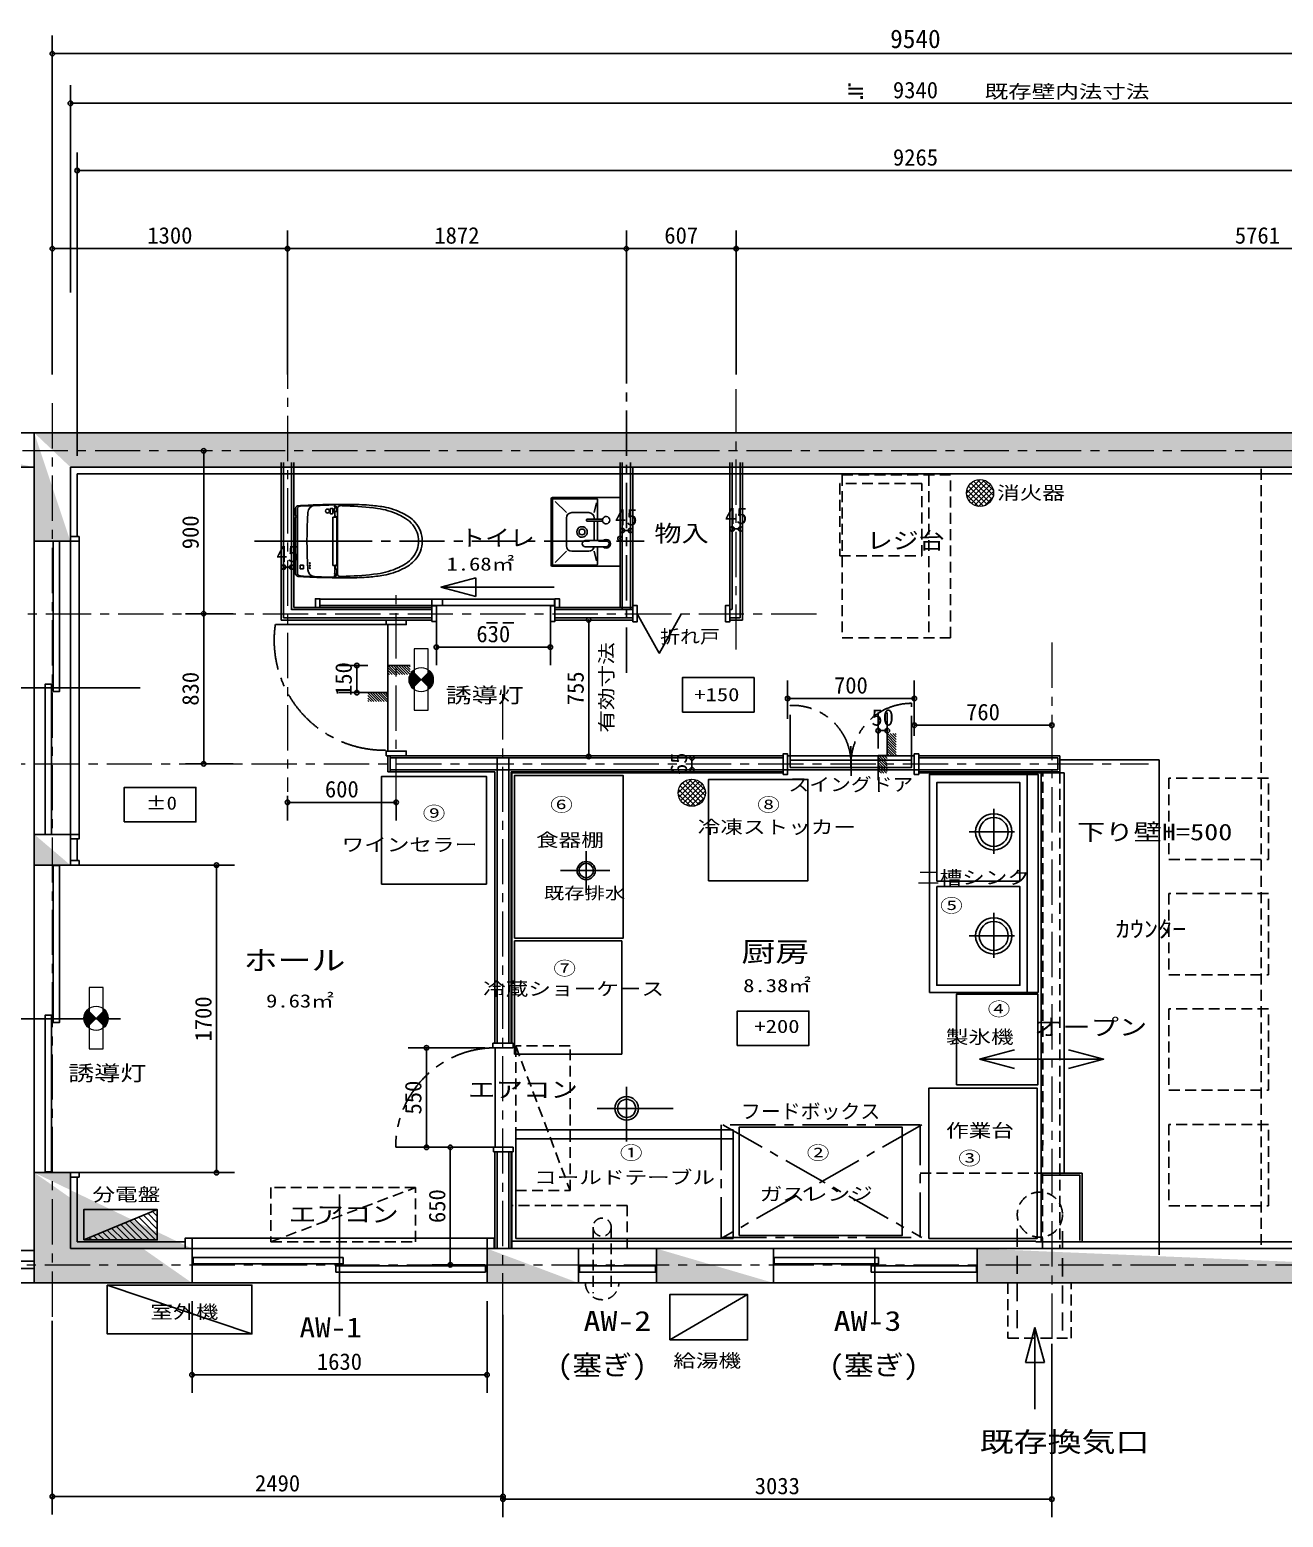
# Model space of a CAD drawing. Units: millimetres at full size, sheet at 1:50. Extents: x -32850 to 20320, y -7438 to 6543.
# Drawn here: x -3166 to 3761, y -1923 to 6301 of the extents above; entities that cross this region are included whole.
import ezdxf
from ezdxf.enums import TextEntityAlignment as Align

# ---------------------------------------------------------------- set-up
doc = ezdxf.new("R2010")
doc.units = ezdxf.units.MM
doc.header["$LTSCALE"] = 50
doc.header["$PDMODE"] = 32
doc.header["$PDSIZE"] = 25
for name, pattern in [('CHAIN1', [8, 5, -1, 1, -1]), ('DASHED1', [1.8, 1.2, -0.6]), ('DASHED2', [3, 2, -1])]:
    doc.linetypes.add(name, pattern=pattern)
for name, color, linetype in [('0-0_0', 7, 'Continuous'), ('0-1_1', 7, 'Continuous'), ('0-2_2', 134, 'Continuous')]:
    doc.layers.add(name, color=color, linetype=linetype)
doc.layers.add('0-8_8', color=6, linetype='CHAIN1', lineweight=9)
doc.layers.add('1-2_18', color=1, linetype='Continuous', lineweight=9)
doc.styles.add('ＭＳ ゴシック', font='')
doc.styles.get('ＭＳ ゴシック').set_extended_font_data('MS Gothic')

msp = doc.modelspace()

# ---------------------------------------------------------------- hatches: boundary and pattern name
at = {"layer": '1-2_18'}
for points in [[(-1050.03, 2755.18, 0.41421), (-1050.03, 2660.4), (-1002.64, 2707.79)], [(-955.25, 2660.4, 0.41421), (-955.25, 2755.18), (-1002.64, 2707.79)], [(-2846.39, 883.06, 0.41421), (-2846.39, 788.28), (-2799, 835.67)], [(-2751.61, 788.28, 0.41421), (-2751.61, 883.06), (-2799, 835.67)]]:
    msp.add_hatch(color=256, dxfattribs=at).paths.add_polyline_path(points)

# ---------------------------------------------------------------- linework, layer by layer
at = {"layer": '0-0_0'}
for p, q in [((-3040.99, 4468.96), (-3040.99, 6268.41)), ((-3040.99, 6168.41), (6499.01, 6168.41)), ((-2940.99, 4847.96), (-2940.99, 5993.99)), ((-2940.99, 5893.99), (6399.01, 5893.99)), ((-2903.49, 3944.8), (-2903.49, 5622.04)), ((6361.51, 5522.04), (-2903.49, 5522.04)), ((-3040.99, 4394.76), (-3040.99, 5190.51)), ((-1740.99, 4394.76), (-1740.99, 5190.51)), ((-1740.99, 4394.76), (-1740.99, 5190.51)), ((131.01, 4394.76), (131.01, 5190.51)), ((131.01, 4394.76), (131.01, 5190.51)), ((738.01, 4394.76), (738.01, 5190.51)), ((738.01, 4394.76), (738.01, 5190.51)), ((-3040.99, 5090.51), (-1740.99, 5090.51)), ((-1740.99, 5090.51), (131.01, 5090.51)), ((131.01, 5090.51), (738.01, 5090.51)), ((738.01, 5090.51), (6499.01, 5090.51)), ((-3140.99, 4072.3), (-4040.99, 4072.3)), ((-4040.99, 4072.3), (6599.01, 4072.3)), ((-3140.99, 4072.3), (-3140.99, 1682.3)), ((-2204.68, 3972.3), (-2204.68, 3072.3)), ((-4040.99, 3882.3), (-3140.99, 3882.3)), ((6399.01, 3882.3), (-2940.99, 3882.3)), ((-2940.99, 3882.3), (-2940.99, 1682.3)), ((-1775.99, 3907.3), (-1775.99, 3037.3)), ((-1763.49, 3907.3), (-1763.49, 3049.8)), ((-1718.49, 3907.3), (-1718.49, 3094.32)), ((-1705.99, 3907.3), (-1705.99, 3107.3)), ((96.01, 3907.3), (96.01, 3107.3)), ((108.51, 3907.3), (108.51, 3094.8)), ((153.51, 3094.8), (153.51, 3907.3)), ((166.01, 3884.25), (166.01, 3107.3)), ((703.01, 3107.3), (703.01, 3907.3)), ((715.51, 3094.8), (715.51, 3907.3)), ((760.51, 3907.3), (760.51, 3049.8)), ((773.01, 3037.3), (773.01, 3907.3)), ((-2903.49, 3844.8), (6361.51, 3844.8)), ((-2903.49, 3844.8), (-2903.49, 3498.2)), ((-1696.49, 3653.6), (-1696.49, 3617.05)), ((-1686.83, 3651.31), (-1686.83, 3295.79)), ((-1683.6, 3668.41), (-1682.51, 3668.52)), ((-1676.08, 3666.83), (-1674.3, 3666.28)), ((-1599.58, 3669.2), (-1670.12, 3666.22)), ((-1628.05, 3671.89), (-1628.05, 3669.91)), ((-1627.75, 3669.82), (-1627.75, 3671.4)), ((-1599.58, 3669.2), (-1592.35, 3669.54)), ((-1592.35, 3669.54), (-1573.04, 3670.68)), ((-1518.35, 3674.35), (-1518.35, 3675.11)), ((-1518.05, 3675.66), (-1498.54, 3675.9)), ((-1518.05, 3675.66), (-1518.05, 3674.39)), ((-1504.75, 3652.75), (-1504.75, 3626.35)), ((-1492.75, 3654.15), (-1503.35, 3654.15)), ((-1503.35, 3624.95), (-1492.75, 3624.95)), ((-1498.05, 3675.42), (-1498.05, 3675.23)), ((-1497.85, 3675.22), (-1497.85, 3675.66)), ((-1497.44, 3675.92), (-1495.85, 3675.93)), ((-1493.05, 3675.18), (-1496.56, 3675.19)), ((-1495.85, 3675.93), (-1490.58, 3675.97)), ((-1493.05, 3675.18), (-1471.2, 3675.17)), ((-1491.35, 3626.35), (-1491.35, 3652.75)), ((-1490.58, 3675.97), (-1482.07, 3676.02)), ((-1482.07, 3676.02), (-1479.02, 3676.03)), ((-1469.2, 3663.45), (-1481.56, 3663.61)), ((-1481.55, 3639.55), (-1481.55, 3654.54)), ((-1481.55, 3636.55), (-1481.55, 3632.55)), ((-1479.74, 3628.29), (-1480.76, 3606.19)), ((-1480.55, 3631.55), (-1480.36, 3631.55)), ((-1479.5, 3615.05), (-1479.5, 3628.55)), ((-1479.44, 3638.07), (-1479.14, 3638.03)), ((-1479.02, 3676.03), (-1470.59, 3676.04)), ((-1478.77, 3638), (-1476.75, 3637.99)), ((-1476.75, 3637.99), (-1475.45, 3637.99)), ((-1475.45, 3637.15), (-1475.45, 3638.08)), ((-1474.81, 3656.98), (-1468.59, 3657.2)), ((-1469.62, 3637.18), (-1473.75, 3637.16)), ((-1470.59, 3676.04), (-1467.51, 3676.04)), ((-1468.79, 3675.42), (-1463.22, 3675.5)), ((-1468.72, 3655.1), (-1468.68, 3656.28)), ((-1468.72, 3639.2), (-1468.72, 3655.1)), ((-1467.51, 3676.04), (-1459.09, 3676.04)), ((-1465.11, 3291.95), (-1465.11, 3655.14)), ((-1450.65, 3675.58), (-1460.42, 3675.44)), ((-1456.01, 3676.04), (-1459.09, 3676.04)), ((-1456.01, 3676.04), (-1447.59, 3676.04)), ((-1450.65, 3675.58), (-1433.08, 3675.77)), ((-1437.08, 3676.04), (-1447.59, 3676.04)), ((-1437.08, 3676.04), (-1421.95, 3676.02)), ((-1433.08, 3675.77), (-1423.36, 3675.82)), ((-1399.28, 3675.95), (-1423.36, 3675.82)), ((-1696.49, 3603.05), (-1696.49, 3293.5)), ((-1695.82, 3615.05), (-1694.82, 3615.05)), ((-1694.82, 3605.05), (-1695.82, 3605.05)), ((-1491.33, 3340.91), (-1491.33, 3604.69)), ((-1489.83, 3606.19), (-1480.76, 3606.19)), ((-1474.3, 3606.19), (-1480.76, 3606.19)), ((-1478.57, 3614.55), (-1479, 3614.55)), ((-1477.98, 3607.97), (-1477.98, 3613.96)), ((-1477.34, 3607.47), (-1470.87, 3607.42)), ((-1474.3, 3607.44), (-1474.3, 3606.04)), ((-1473.4, 3606.01), (-1474.04, 3606.02)), ((-1470.74, 3605.98), (-1473.4, 3606.01)), ((-1469.88, 3607.41), (-1470.87, 3607.42)), ((-1468.14, 3605.96), (-1470.74, 3605.98)), ((-1468.06, 3340.22), (-1468.06, 3605.38)), ((715.51, 3540.71), (760.51, 3540.71)), ((-3140.99, 3472.3), (-2940.99, 3472.3)), ((-2893.49, 3498.2), (-2893.49, 1852.07)), ((108.51, 3532.42), (153.51, 3532.42)), ((-1763.49, 3329.91), (-1718.49, 3329.91)), ((-1672.2, 3337.55), (-1672.2, 3322.55)), ((-1655, 3340.7), (-1669.05, 3340.7)), ((-1669.05, 3319.4), (-1654.85, 3319.4)), ((-1652.73, 3337.45), (-1652.73, 3322.44)), ((-1480.78, 3339.41), (-1489.83, 3339.41)), ((-1481.55, 3292.56), (-1481.55, 3293.1)), ((-1480.78, 3339.41), (-1475.3, 3339.41)), ((-1480.45, 3322.85), (-1480.78, 3339.41)), ((-1480, 3294.05), (-1480.6, 3294.05)), ((-1479.67, 3331.05), (-1479.67, 3329.05)), ((-1479.62, 3295.53), (-1479.51, 3316.49)), ((-1477.29, 3331.55), (-1479.17, 3331.55)), ((-1477.97, 3328.55), (-1479.17, 3328.55)), ((-1478.74, 3328.05), (-1478.74, 3319.48)), ((-1472.08, 3318.93), (-1478.18, 3318.98)), ((-1477.29, 3337.63), (-1477.29, 3329.22)), ((-1477.07, 3318.93), (-1477.08, 3318.96)), ((-1477.07, 3318.93), (-1477.07, 3317.99)), ((-1476.63, 3338.14), (-1472.77, 3338.16)), ((-1468.88, 3317.94), (-1475.82, 3317.97)), ((-1475.4, 3339.49), (-1475.4, 3339.61)), ((-1475.3, 3339.61), (-1475.3, 3338.15)), ((-1468.58, 3289.9), (-1474.81, 3290.11)), ((-1470.83, 3338.17), (-1472.77, 3338.16)), ((-1472.08, 3318.93), (-1469.62, 3318.91)), ((-1470.83, 3338.17), (-1469.87, 3338.19)), ((-1468.72, 3291.99), (-1468.72, 3316.89)), ((-1653.32, 3280.21), (-1670.12, 3280.88)), ((-1653.32, 3280.21), (-1592.35, 3277.56)), ((-1628.82, 3278.19), (-1628.82, 3278.19)), ((-1573.04, 3276.42), (-1592.35, 3277.56)), ((-1475.6, 3273.62), (-1497.05, 3273.86)), ((-1446.69, 3271.06), (-1495.23, 3271.16)), ((-1481.61, 3283.48), (-1469.2, 3283.65)), ((-1468.79, 3271.68), (-1463.27, 3271.59)), ((-1462.19, 3271.64), (-1463.22, 3271.59)), ((-1407.05, 3271.2), (-1460.36, 3271.66)), ((-1414.8, 3271.11), (-1446.69, 3271.06)), ((-893.39, 3219.52), (-700.21, 3271.29)), ((-893.39, 3219.52), (-700.21, 3167.76)), ((-893.39, 3219.52), (-267.65, 3219.52)), ((-700.21, 3271.29), (-700.21, 3167.76)), ((-2041.69, 3072.3), (-2304.68, 3072.3)), ((-2204.68, 2242.3), (-2204.68, 3072.3)), ((-943.99, 3049.8), (-1763.49, 3049.8)), ((-1718.49, 3094.8), (-943.99, 3094.8)), ((-1705.99, 3107.3), (-943.99, 3107.3)), ((-918.99, 3050.39), (-918.99, 2786.91)), ((-288.99, 3050.39), (-288.99, 2786.91)), ((-263.99, 3107.3), (166.01, 3107.3)), ((-263.99, 3094.8), (166.01, 3094.8)), ((166.01, 3049.8), (-263.99, 3049.8)), ((703.01, 3094.8), (713.64, 3094.8)), ((759.46, 3049.8), (703.01, 3049.8)), ((-1184.65, 3012.3), (-1808.66, 3012.3)), ((-1775.99, 3037.3), (-943.99, 3037.3)), ((-1186.92, 2312.3), (-1186.92, 3012.3)), ((-263.99, 3037.3), (166.01, 3037.3)), ((-77.03, 3037.3), (-77.03, 2282.3)), ((703.01, 3037.3), (773.01, 3037.3)), ((-918.99, 2886.91), (-288.99, 2886.91)), ((-1296.92, 2785.99), (-1458.52, 2785.99)), ((-1358.52, 2785.99), (-1358.52, 2635.99)), ((-1186.92, 2785.99), (-1064.43, 2785.99)), ((-1148.99, 2735.99), (-1186.92, 2773.93)), ((-1163.13, 2735.99), (-1186.92, 2759.78)), ((-1177.27, 2735.99), (-1186.92, 2745.64)), ((-1134.84, 2735.99), (-1184.84, 2785.99)), ((-1120.7, 2735.99), (-1170.7, 2785.99)), ((-1106.56, 2735.99), (-1156.56, 2785.99)), ((-1092.42, 2735.99), (-1142.42, 2785.99)), ((-1078.27, 2735.99), (-1128.27, 2785.99)), ((-1064.43, 2736.29), (-1114.13, 2785.99)), ((-1064.43, 2750.43), (-1099.99, 2785.99)), ((-1064.43, 2764.58), (-1085.85, 2785.99)), ((-1064.43, 2778.72), (-1071.71, 2785.99)), ((-3492.33, 2662.3), (-2555.94, 2662.3)), ((-1296.92, 2635.99), (-1458.52, 2635.99)), ((-1297.27, 2635.99), (-1186.92, 2635.99)), ((-1249.4, 2585.99), (-1297.27, 2633.86)), ((-1235.26, 2585.99), (-1285.26, 2635.99)), ((-1221.12, 2585.99), (-1271.12, 2635.99)), ((-1206.98, 2585.99), (-1256.98, 2635.99)), ((-1192.83, 2585.99), (-1242.83, 2635.99)), ((-1186.92, 2594.22), (-1228.69, 2635.99)), ((-1186.92, 2608.36), (-1214.55, 2635.99)), ((-1186.92, 2622.5), (-1200.41, 2635.99)), ((1022.01, 2490.74), (1022.01, 2703.13)), ((1722.01, 2490.74), (1722.01, 2703.13)), ((-1263.54, 2585.99), (-1297.27, 2619.72)), ((-1277.69, 2585.99), (-1297.27, 2605.57)), ((-1291.83, 2585.99), (-1297.27, 2591.43)), ((1022.01, 2603.13), (1722.01, 2603.13)), ((1722.01, 2397.3), (1722.01, 2555.44)), ((1522.67, 2327.13), (1522.67, 2525.68)), ((1572.67, 2327.13), (1572.67, 2525.68)), ((1572.67, 2425.68), (1522.67, 2425.68)), ((1572.67, 2410.16), (1572.67, 2288.53)), ((1622.67, 2348.16), (1572.67, 2398.16)), ((1622.67, 2362.3), (1574.81, 2410.16)), ((1622.67, 2376.45), (1588.95, 2410.16)), ((1622.67, 2390.59), (1603.09, 2410.16)), ((1622.67, 2404.73), (1617.24, 2410.16)), ((2482.01, 2455.44), (1722.01, 2455.44)), ((1622.67, 2334.02), (1572.67, 2384.02)), ((1622.67, 2319.88), (1572.67, 2369.88)), ((1622.67, 2305.74), (1572.67, 2355.74)), ((1622.67, 2291.59), (1572.67, 2341.59)), ((1611.59, 2288.53), (1572.67, 2327.45)), ((1597.45, 2288.53), (1572.67, 2313.31)), ((-2041.69, 2242.3), (-2304.68, 2242.3)), ((-1186.92, 2197.3), (-1186.92, 2287.3)), ((-1186.92, 2287.3), (997.01, 2287.3)), ((-1174.42, 2287.3), (-1174.42, 2197.3)), ((-1174.42, 2274.8), (997.01, 2274.8)), ((-583.49, 697.3), (-583.49, 2274.8)), ((-518.49, 2274.8), (-518.49, 697.3)), ((493.75, 2274.8), (493.75, 2209.8)), ((1022.01, 2287.3), (1722.01, 2287.3)), ((1572.67, 2228.46), (1522.67, 2278.46)), ((1572.67, 2214.31), (1522.67, 2264.31)), ((1572.67, 2200.17), (1522.67, 2250.17)), ((1568.56, 2190.13), (1522.67, 2236.03)), ((1554.42, 2190.13), (1522.67, 2221.89)), ((1572.67, 2242.6), (1526.74, 2288.53)), ((1572.67, 2256.74), (1540.88, 2288.53)), ((1572.67, 2270.88), (1555.02, 2288.53)), ((1572.67, 2285.02), (1569.16, 2288.53)), ((1583.31, 2288.53), (1572.67, 2299.17)), ((1747.01, 2287.3), (2527.01, 2287.3)), ((1747.01, 2274.8), (2514.51, 2274.8)), ((2514.51, 2274.8), (2514.51, 2209.8)), ((2527.01, 2287.3), (2527.01, 2193.3)), ((3075.03, 2263.96), (2527.01, 2263.96)), ((3075.03, -472.7), (3075.03, 2263.96)), ((-595.99, 2197.3), (-1186.92, 2197.3)), ((-1174.42, 2209.8), (2514.51, 2209.8)), ((-595.99, 697.3), (-595.99, 2197.3)), ((-505.99, 697.3), (-505.99, 2197.3)), ((997.01, 2197.3), (-505.99, 2197.3)), ((-501.99, 2193.3), (-501.99, 697.3)), ((997.01, 2193.3), (-501.99, 2193.3)), ((1540.28, 2190.13), (1522.67, 2207.75)), ((1526.14, 2190.13), (1522.67, 2193.6)), ((1747.01, 2197.3), (2527.01, 2197.3)), ((2549.7, 2193.3), (1747.01, 2193.3)), ((2345.94, 2183.3), (2345.94, 978.3)), ((2423.01, 2193.3), (2423.01, -400.2)), ((2549.7, 2193.3), (2549.7, -20.2)), ((-1740.99, 2064.81), (-1740.99, 1929)), ((-1140.99, 2029), (-1740.99, 2029)), ((-1140.99, 2036), (-1140.99, 1929)), ((-3140.99, 1852.3), (-2940.99, 1852.3)), ((-2903.49, 1827.07), (-2903.49, 1707.49)), ((-90.99, 1758.93), (-90.99, 1527.3)), ((-3140.99, 1682.3), (-2940.99, 1682.3)), ((-3140.99, 1682.3), (-3140.99, -17.7)), ((-2940.99, 1682.3), (-2033.77, 1682.3)), ((-2133.77, 1682.3), (-2133.77, -17.7)), ((-233.59, 1652.3), (39.88, 1652.3)), ((-3445.3, 832.3), (-2663.36, 832.3)), ((-650.99, 672.3), (-1073.78, 672.3)), ((-973.78, 672.3), (-973.78, 122.3)), ((-593.49, 122.3), (-593.49, 672.3)), ((2082.09, 609.58), (2275.27, 661.34)), ((2768.3, 609.58), (2575.12, 661.34)), ((2082.09, 609.58), (2275.27, 557.82)), ((132.49, 455.99), (132.49, 154.35)), ((-30.66, 337.49), (389.48, 337.49)), ((721.15, 218.8), (721.15, 168.8)), ((-650.99, 122.3), (-1073.78, 122.3)), ((-650.99, 122.3), (-941.95, 122.3)), ((-841.95, 122.3), (-841.95, -527.7)), ((-595.99, -437.7), (-595.99, 97.3)), ((-583.49, -437.7), (-583.49, 97.3)), ((-518.49, 97.3), (-518.49, -437.7)), ((-505.99, 97.3), (-505.99, -431.6)), ((-501.99, 97.3), (-501.99, -437.7)), ((-3140.99, -17.7), (-3140.99, -627.7)), ((-3140.99, -17.7), (-2940.99, -17.7)), ((-2940.99, -17.7), (-2033.77, -17.7)), ((-2940.99, -17.7), (-2940.99, -437.7)), ((-2903.49, -42.7), (-2903.49, -400.2)), ((2423.01, -20.2), (2649.7, -20.2)), ((2649.7, -20.2), (2649.7, -400.2)), ((-1454.01, -138.66), (-1454.01, -811.3)), ((-2867.31, -390.2), (-2460.87, -222.33)), ((-2460.87, -294.54), (-2511.98, -243.44)), ((-2460.87, -259.19), (-2486.96, -233.1)), ((-2460.87, -223.83), (-2461.94, -222.77)), ((-2648.06, -390.2), (-2712.14, -326.11)), ((-2612.7, -390.2), (-2687.12, -315.78)), ((-2577.35, -390.2), (-2662.1, -305.44)), ((-2541.99, -390.2), (-2637.08, -295.11)), ((-2506.63, -390.2), (-2612.06, -284.77)), ((-2471.28, -390.2), (-2587.04, -274.44)), ((-2460.87, -365.25), (-2562.02, -264.11)), ((-2460.87, -329.9), (-2537, -253.77)), ((-2903.49, -400.2), (-2307.66, -400.2)), ((-2860.19, -390.2), (-2862.27, -388.12)), ((-2824.83, -390.2), (-2837.25, -377.79)), ((-2789.48, -390.2), (-2812.23, -367.45)), ((-2754.12, -390.2), (-2787.21, -357.12)), ((-2718.77, -390.2), (-2762.19, -346.78)), ((-2683.41, -390.2), (-2737.17, -336.45)), ((-2269.01, -380.2), (-595.99, -380.2)), ((-501.99, -396.2), (2394.01, -396.2)), ((2394.01, -400.2), (6361.51, -400.2)), ((-3140.99, -447.7), (-5905.97, -447.7)), ((-2940.99, -437.7), (6399.01, -437.7)), ((-2269.01, -437.7), (-2269.01, -627.7)), ((-639.01, -437.7), (-639.01, -627.7)), ((-132.97, -627.7), (-132.97, -437.7)), ((297.03, -627.7), (297.03, -437.7)), ((945.03, -437.7), (945.03, -627.7)), ((1504.13, -437.7), (1504.13, -857.42)), ((2070.03, -437.7), (2070.03, -627.7)), ((-5791.71, -547.7), (-3140.99, -547.7)), ((-650.99, -527.7), (-941.95, -527.7)), ((-3140.99, -627.7), (6608.27, -627.7)), ((-2737.13, -639.17), (-1937.6, -909.17)), ((-2269.01, -727.7), (-2269.01, -1235.63)), ((-639.01, -727.7), (-639.01, -1235.63)), ((370.92, -942.32), (800.92, -692.32)), ((-550.99, -803.76), (-550.99, -1907.99)), ((-3040.99, -836.68), (-3040.99, -1907.99)), ((2389.02, -874.35), (2337.25, -1067.53)), ((2389.02, -874.35), (2440.78, -1067.53)), ((2389.02, -874.35), (2389.02, -1325.31)), ((-550.99, -963.39), (-550.99, -1922.99)), ((2482.01, -963.39), (2482.01, -1922.99)), ((2440.78, -1067.53), (2337.25, -1067.53)), ((-2269.01, -1135.63), (-639.01, -1135.63)), ((-3040.99, -1807.99), (-550.99, -1807.99)), ((-550.99, -1822.99), (2482.01, -1822.99))]:
    msp.add_line(p, q, dxfattribs=at)
at = {"layer": '0-0_0', "linetype": 'CHAIN1'}
for p, q in [((131.01, 2745.01), (131.01, 4988.95)), ((-1923.03, 3473.55), (229.33, 3473.55)), ((-1727.94, 3473.55), (-1305.65, 3473.55)), ((-1705.99, 3504.32), (-1705.99, 3397.38)), ((-1196.92, 3012.3), (-1807.95, 3012.3)), ((1037.01, 2262.3), (1037.01, 2565.37)), ((1707.01, 2256.76), (1707.01, 2576.87)), ((1372.01, 2340.64), (1372.54, 2176.58)), ((2160.94, 1994.17), (2160.94, 1695.26)), ((2025.95, 1865.8), (2295.73, 1865.8)), ((2160.94, 1419.17), (2160.94, 1120.26)), ((2025.95, 1290.8), (2295.73, 1290.8)), ((663.98, 245.99), (1763.98, -376.84)), ((1763.98, 245.99), (663.98, -376.84)), ((-593.49, 122.3), (-1143.49, 122.3))]:
    msp.add_line(p, q, dxfattribs=at)
at = {"layer": '0-0_0', "linetype": 'DASHED1'}
for p, q in [((3638.92, 3872.3), (3638.92, -437.7)), ((1803.01, 3839.38), (1803.01, 2939.38)), ((-640.99, 3022.3), (-490.99, 3022.3)), ((2431.03, -437.7), (2433.01, 2193.3)), ((2527.01, 2193.3), (2527.01, -437.7)), ((-480.03, 683.1), (-180.03, -116.9)), ((1755.04, -20.2), (2527.01, -20.2)), ((-1833.23, -400.2), (-1033.23, -100.2)), ((-52.97, -319.01), (-52.97, -683.74)), ((47.03, -319.01), (47.03, -670.66))]:
    msp.add_line(p, q, dxfattribs=at)
at = {"layer": '0-0_0', "linetype": 'DASHED2'}
for p, q in [((2291.13, -327.76), (2291.13, -887.55)), ((2541.13, -341.3), (2541.13, -902.39))]:
    msp.add_line(p, q, dxfattribs=at)
at = {"layer": '0-0_0', "linetype": 'DASHED1'}
for points in [[(1310.14, 3391.58), (1763.4, 3391.58), (1763.4, 3791.58), (1310.14, 3791.58)], [(1323.01, 2939.38), (1923.01, 2939.38), (1923.01, 3839.38), (1323.01, 3839.38)], [(3129.38, 1713.18), (3679.38, 1713.18), (3679.38, 2163.18), (3129.38, 2163.18)], [(3129.38, 1075.18), (3679.38, 1075.18), (3679.38, 1525.18), (3129.38, 1525.18)], [(3129.38, 437.19), (3679.38, 437.19), (3679.38, 887.19), (3129.38, 887.19)], [(-480.03, 683.1), (-480.03, -116.9), (-180.03, -116.9), (-180.03, 683.1)], [(3129.38, -200.81), (3679.38, -200.81), (3679.38, 249.19), (3129.38, 249.19)], [(-1833.23, -400.2), (-1033.23, -400.2), (-1033.23, -100.2), (-1833.23, -100.2)], [(2239.56, -932.06), (2589.56, -932.06), (2589.56, -627.7), (2239.56, -627.7)]]:
    msp.add_lwpolyline(points, close=True, dxfattribs=at)
at = {"layer": '0-0_0'}
for points in [[(-1480.3, 3637.09), (-1478.21, 3637.12), (-1473.75, 3637.16)], [(-1475.84, 3638.07), (-1475.14, 3638.09), (-1473.81, 3638.1)], [(-1473.81, 3638.1), (-1470.17, 3638.12), (-1468.89, 3638.13)], [(-1475.3, 3339.61), (-1475.12, 3339.61), (-1468.14, 3339.64)], [(-1495.23, 3271.16), (-1537.65, 3271.81), (-1579.28, 3273.04), (-1618.44, 3274.72), (-1653.45, 3276.65), (-1682.51, 3278.57)], [(1572.67, 2288.53), (1522.67, 2288.53), (1522.67, 2151.77)], [(2082.09, 609.58), (2768.3, 609.58), (2575.12, 557.82)], [(-478.85, 168.8), (-478.85, 218.8), (721.15, 218.8)], [(2431.33, -32.7), (2637.2, -32.7), (2637.2, -392.09)], [(-5905.97, -447.7), (-5905.97, -627.7), (-3140.99, -627.7)], [(-3140.99, -547.7), (-3140.99, -507.7), (-5791.71, -507.7)]]:
    msp.add_lwpolyline(points, dxfattribs=at)
for points in [[(-3035.99, 2642.3), (-3000.99, 2642.3), (-3000.99, 3472.3), (-3035.99, 3472.3)], [(-2940.99, 3473.2), (-2893.49, 3473.2), (-2893.49, 3498.2), (-2940.99, 3498.2)], [(-1586.89, 3107.3), (-1561.89, 3107.3), (-1561.89, 3155.3), (-1586.89, 3155.3)], [(-1561.89, 3117.3), (-884.34, 3117.3), (-884.34, 3152.3), (-1561.89, 3152.3)], [(-943.99, 3117.3), (-266.44, 3117.3), (-266.44, 3152.3), (-943.99, 3152.3)], [(-263.99, 3107.3), (-238.99, 3107.3), (-238.99, 3155.3), (-263.99, 3155.3)], [(-943.99, 3029.3), (-918.99, 3029.3), (-918.99, 3115.3), (-943.99, 3115.3)], [(-288.99, 3029.3), (-263.99, 3029.3), (-263.99, 3115.3), (-288.99, 3115.3)], [(166.01, 3027.3), (191.01, 3027.3), (191.01, 3117.3), (166.01, 3117.3)], [(678.01, 3027.3), (703.01, 3027.3), (703.01, 3117.3), (678.01, 3117.3)], [(-1196.92, 3012.3), (-1085.06, 3012.3), (-1085.06, 3037.3), (-1196.92, 3037.3)], [(440.85, 2528.1), (837.03, 2528.1), (837.03, 2718.66), (440.85, 2718.66)], [(-3080.99, 1852.3), (-3045.99, 1852.3), (-3045.99, 2682.3), (-3080.99, 2682.3)], [(-1196.92, 2287.3), (-1085.06, 2287.3), (-1085.06, 2312.3), (-1196.92, 2312.3)], [(997.01, 2183.3), (1022.01, 2183.3), (1022.01, 2297.3), (997.01, 2297.3)], [(1037.01, 2222.3), (1372.01, 2222.3), (1372.01, 2262.3), (1037.01, 2262.3)], [(1372.01, 2222.3), (1707.01, 2222.3), (1707.01, 2262.3), (1372.01, 2262.3)], [(1722.01, 2183.3), (1747.01, 2183.3), (1747.01, 2297.3), (1722.01, 2297.3)], [(-1221.99, 1577.39), (-641.99, 1577.39), (-641.99, 2172.39), (-1221.99, 2172.39)], [(-486.99, 1278.3), (113.01, 1278.3), (113.01, 2178.3), (-486.99, 2178.3)], [(585.15, 1596.14), (1134.15, 1596.14), (1134.15, 2156.14), (585.15, 2156.14)], [(1805.94, 978.3), (2405.94, 978.3), (2405.94, 2183.3), (1805.94, 2183.3)], [(1845.94, 1593.3), (2305.94, 1593.3), (2305.94, 2138.3), (1845.94, 2138.3)], [(-2643.61, 1921.3), (-2247.44, 1921.3), (-2247.44, 2111.86), (-2643.61, 2111.86)], [(-2940.99, 1827.07), (-2893.49, 1827.07), (-2893.49, 1852.07), (-2940.99, 1852.07)], [(-3035.99, 812.3), (-3000.99, 812.3), (-3000.99, 1679.98), (-3035.99, 1679.98)], [(-2940.99, 1682.49), (-2893.49, 1682.49), (-2893.49, 1707.49), (-2940.99, 1707.49)], [(1845.94, 1563.3), (2305.94, 1563.3), (2305.94, 1018.3), (1845.94, 1018.3)], [(-486.99, 637.3), (106.01, 637.3), (106.01, 1263.3), (-486.99, 1263.3)], [(1954.85, 468.3), (2404.85, 468.3), (2404.85, 968.3), (1954.85, 968.3)], [(-3080.99, -13.08), (-3045.99, -13.08), (-3045.99, 852.3), (-3080.99, 852.3)], [(743.56, 685.09), (1139.73, 685.09), (1139.73, 875.66), (743.56, 875.66)], [(-605.99, 672.3), (-494.49, 672.3), (-494.49, 697.3), (-605.99, 697.3)], [(1801.59, -381.2), (2401.59, -381.2), (2401.59, 448.8), (1801.59, 448.8)], [(-478.85, -381.2), (721.15, -381.2), (721.15, 168.8), (-478.85, 168.8)], [(755.04, -366.2), (1655.04, -366.2), (1655.04, 233.8), (755.04, 233.8)], [(-603.49, 97.3), (-494.49, 97.3), (-494.49, 122.3), (-603.49, 122.3)], [(-2940.99, -42.7), (-2893.49, -42.7), (-2893.49, -17.7), (-2940.99, -17.7)], [(-2867.31, -390.2), (-2460.87, -390.2), (-2460.87, -222.33), (-2867.31, -222.33)], [(-2307.66, -437.7), (-2269.01, -437.7), (-2269.01, -380.2), (-2307.66, -380.2)], [(-639.01, -437.7), (-600.35, -437.7), (-600.35, -380.2), (-639.01, -380.2)], [(-2262.25, -522.7), (-1434.01, -522.7), (-1434.01, -487.7), (-2262.25, -487.7)], [(947.22, -522.7), (1524.13, -522.7), (1524.13, -487.7), (947.22, -487.7)], [(-1474.01, -567.7), (-647.55, -567.7), (-647.55, -532.7), (-1474.01, -532.7)], [(-127.21, -567.7), (292.06, -567.7), (292.06, -532.7), (-127.21, -532.7)], [(1484.13, -567.7), (2066.05, -567.7), (2066.05, -532.7), (1484.13, -532.7)], [(-2737.13, -639.17), (-2737.13, -909.17), (-1937.6, -909.17), (-1937.6, -639.17)], [(370.92, -942.32), (800.92, -942.32), (800.92, -692.32), (370.92, -692.32)]]:
    msp.add_lwpolyline(points, close=True, dxfattribs=at)
at = {"layer": '0-0_0', "linetype": 'CHAIN1'}
msp.add_lwpolyline([(191.01, 3072.3), (312.76, 2851.42), (434.51, 3072.3)], dxfattribs=at)
msp.add_lwpolyline([(655.04, -376.84), (1755.04, -376.84), (1755.04, 245.99), (655.04, 245.99)], close=True, dxfattribs=at)
at = {"layer": '0-0_0', "linetype": 'DASHED1'}
msp.add_lwpolyline([(135.81, -437.7), (135.81, -199.01), (-501.99, -199.01)], dxfattribs=at)
at = {"layer": '0-0_0'}
for centre, radius in [((2160.94, 1865.8), 100), ((2160.94, 1865.8), 80), ((-90.99, 1652.3), 50), ((-90.99, 1652.3), 40), ((2160.94, 1290.8), 100), ((2160.94, 1290.8), 80), ((132.49, 337.49), 65), ((132.49, 337.49), 50)]:
    msp.add_circle(centre, radius, dxfattribs=at)
at = {"layer": '0-0_0', "linetype": 'DASHED1'}
for centre, radius in [((2416.13, -249.88), 125), ((-2.97, -319.01), 50)]:
    msp.add_circle(centre, radius, dxfattribs=at)
at = {"layer": '0-0_0'}
for centre, radius, start, end in [((-1681.55, 3653.59), 14.94, 120.89602, 179.97249), ((-1681.45, 3653.45), 15.11, 98.17021, 120.96042), ((-1671.76, 3651.25), 15.07, 98.16169, 179.75422), ((-1703.15, 3577.07), 93.75, 73.22127, 77.2863), ((-1503.62, 1218.18), 2456.86, 92.9031, 94.17564), ((-1673.19, 3672.22), 6.05, 259.42637, 270.97335), ((-1672.37, 3719.84), 53.67, 269.23352, 272.40083), ((1491.64, 3473.56), 3125.35, 177.10072, 182.89968), ((-1589.76, 3629.62), 40, 93.70551, 177.10315), ((-1628.02, 3669.91), 0.028, 179.98143, 212.01041), ((-1627.99, 3669.94), 0.072, 217.08122, 251.50341), ((-1627.71, 3670.67), 0.854, 249.06556, 267.06316), ((-1627.25, 3671.4), 0.502, 121.75245, 179.98203), ((-1626.2, 3685.98), 16.24, 264.51285, 270.49849), ((-1627.24, 3671.37), 0.532, 102.47963, 121.58828), ((-1626.99, 3670.07), 1.85, 94.48408, 101.14257), ((-1623.9, 3633.36), 38.7, 92.73092, 94.80429), ((-1625.73, 3768.76), 99.02, 269.80871, 271.54834), ((-1470.55, 681.72), 2994.31, 90.95317, 92.97089), ((-1641.42, 4254.8), 585.31, 271.79876, 273.56097), ((-1451.06, 1075.65), 2599.54, 91.53247, 93.39643), ((-1465.31, 1616.02), 2057.48, 90.28706, 93.00157), ((-1518.3, 3639.56), 12.32, 147.73688, 216.96492), ((-1520.02, 3640.63), 10.3, 90.31527, 147.66859), ((-1520.02, 3638.43), 10.27, 217.70593, 268.32212), ((-1522.06, 3736.14), 61.9, 271.36687, 273.43407), ((-1519.49, 3628.25), 47.38, 89.63359, 91.04927), ((-1520.06, 3637.94), 9.77, 268.48596, 318.74982), ((-1520.06, 3641.16), 9.77, 41.57172, 90.06939), ((-1519.15, 3671.83), 3.8, 84.40958, 90.5241), ((-1518.86, 3675.1), 0.512, 48.09945, 81.58476), ((-1518.85, 3675.11), 0.501, 0.0078, 47.98762), ((-1518.46, 3676.48), 2.14, 272.99855, 279.77543), ((-1518.29, 3675.72), 1.35, 277.82931, 279.48816), ((-1518.06, 3674.39), 0.011, 272.72632, 353.06863), ((-1521.94, 3639.7), 12.15, 359.25304, 40.8446), ((-1521.92, 3639.39), 12.12, 319.39661, 0.72997), ((-1503.35, 3652.75), 1.4, 90.0002, 180.0002), ((-1503.35, 3626.35), 1.4, 180.0002, 270.0002), ((-1498.54, 3675.41), 0.499, 85.66304, 90.56015), ((-1498.54, 3675.42), 0.486, 359.70517, 85.84579), ((-1498.11, 3677.74), 2.51, 262.80921, 266.75367), ((-1497.34, 3689.95), 14.74, 266.47803, 268.04432), ((-1497.6, 3675.66), 0.251, 100.70783, 179.96037), ((-1495.85, 3735.4), 60.22, 268.10159, 269.32075), ((-1497.47, 3674.45), 1.47, 88.82542, 97.10227), ((-1492.75, 3652.75), 1.4, 0.0002, 90.0002), ((-1492.75, 3626.35), 1.4, 270.0002, 0.0002), ((-1481.79, 3664.12), 0.5, 162.2814, 207.07037), ((-1463.16, 3658.3), 20.02, 147.72566, 162.65138), ((-1481.79, 3664.12), 0.502, 207.12577, 264.16004), ((-1481.57, 3667.71), 4.1, 266.17429, 270.16562), ((-1479.48, 3654.53), 2.07, 115.24814, 179.55095), ((-1480.05, 3639.55), 1.5, 180.0029, 227.2695), ((-1481.04, 3636.54), 0.511, 121.78589, 179.41502), ((-1480.55, 3632.55), 1, 180.0002, 270.0002), ((-1481.04, 3636.52), 0.533, 100.33018, 121.05971), ((-1480.89, 3635.65), 1.42, 92.33317, 99.7025), ((-1480.06, 3639.54), 1.49, 227.19073, 250.64182), ((-1479.94, 3618.3), 18.79, 91.09826, 93.09169), ((-1480.36, 3638.78), 0.673, 253.26773, 265.05891), ((-1481.25, 3630.8), 1.17, 35.61474, 45.54438), ((-1480.1, 3641.48), 3.39, 264.59722, 267.55082), ((-1478.87, 3653.02), 3.69, 95.98328, 113.84218), ((-1484.19, 3628.95), 4.64, 10.62094, 33.03499), ((-1478.73, 3675.48), 37.41, 267.68592, 268.88164), ((-1468.36, 3661.72), 13.8, 112.32702, 148.18772), ((-1477.74, 3628.2), 2, 153.41273, 177.35887), ((-1485.74, 3628.55), 6.24, 359.95334, 11.55367), ((-1479.46, 3637.92), 0.15, 83.65025, 90.19416), ((-1476.61, 3636.94), 19.93, 94.04036, 97.652), ((-1478.77, 3640.68), 2.68, 261.9534, 269.96415), ((-1472.47, 3579.83), 77.19, 91.73837, 94.11779), ((-1468.61, 3661.67), 13.75, 90.73662, 111.29379), ((-1469.63, 3637.5), 0.321, 272.30585, 300.52216), ((-1469.98, 3638.04), 0.964, 302.08437, 325.80007), ((-1469.14, 3662.32), 1.13, 44.36394, 93.05116), ((-1471.16, 3638.83), 2.38, 326.08275, 346.27312), ((-1472.59, 3639.24), 3.86, 345.42375, 359.46868), ((-1452.05, 3655.09), 16.68, 167.26902, 175.89405), ((-1469.75, 3662.06), 1.76, 4.91838, 36.31825), ((-1483.81, 3662.32), 15.9, 347.07017, 354.10279), ((-1474.65, 3661.45), 6.7, 353.46415, 6.59175), ((-1450.77, 3654.74), 14.35, 120.03861, 178.37578), ((-1460.91, 3714.36), 38.92, 266.58915, 270.71404), ((-1448.68, 3652.85), 17.05, 86.72113, 122.94493), ((-1343.02, 5174.23), 1508, 266.01929, 267.21008), ((-1422.19, 3549.79), 126.24, 88.76347, 89.89349), ((-1420.16, 3632.25), 43.75, 86.38862, 89.08278), ((-1417.57, 3672.9), 3.02, 78.55424, 86.97825), ((-1416.97, 3675.83), 0.028, 48.19279, 76.61592), ((-1416.96, 3675.84), 0.01, 5.03961, 46.38367), ((-1462.24, 2055.24), 1613.43, 82.25555, 88.37254), ((-1385.43, 2517.82), 1158.21, 85.31128, 90.68521), ((-1380.46, 2563.86), 1111.93, 81.1797, 85.37269), ((-1288.46, 3288.26), 368.29, 64.01321, 83.19502), ((-1278.25, 3286.62), 382.17, 63.14032, 79.7065), ((-1294.83, 3274.1), 383.81, 57.79166, 64.08578), ((-1187.78, 3440.01), 204.77, 42.08112, 66.33394), ((-1686.65, 3616.97), 9.84, 179.52495, 186.52711), ((-1688.29, 3603.21), 8.2, 171.39273, 181.14342), ((-1694.49, 3616.05), 1.94, 186.08667, 198.34499), ((-1695.51, 3604.32), 0.894, 142.49565, 172.23439), ((-1695.75, 3615.64), 0.626, 198.89253, 229.16843), ((-1695.82, 3604.52), 0.527, 90.12754, 139.62122), ((-1695.82, 3615.57), 0.524, 229.97638, 269.92384), ((-1696.03, 3614.68), 1.26, 14.76768, 23.93776), ((-1696.68, 3605.65), 1.95, 337.39315, 350.14211), ((-1700.94, 3613.44), 6.32, 6.9526, 14.2993), ((-1709.8, 3608.07), 15.29, 349.62863, 356.74549), ((-1719.12, 3611.11), 24.66, 2.14966, 7.22085), ((-1739.08, 3610.07), 44.64, 356.31999, 2.51974), ((-1489.83, 3604.69), 1.5, 90.0002, 180.0002), ((-1479, 3615.05), 0.5, 180.0002, 270.0002), ((-1478.59, 3613.96), 0.587, 54.49189, 88.19994), ((-1478.63, 3613.89), 0.669, 26.59827, 55.32084), ((-1478.5, 3613.95), 0.523, 1.53268, 27.55322), ((-1477.47, 3607.97), 0.502, 180.13578, 264.54736), ((-1477.35, 3610.42), 2.96, 266.70623, 270.16904), ((-1474.3, 3606.04), 0.005, 177.96812, 263.17508), ((-1474.29, 3606.1), 0.068, 263.61079, 283.54536), ((-1474.25, 3605.85), 0.182, 80.11869, 97.24053), ((-1474.09, 3606.92), 0.902, 261.82409, 273.04299), ((-1470.15, 3605.3), 2.13, 46.80874, 82.84345), ((-1470.13, 3605.35), 2.08, 17.85693, 46.17166), ((-1470.07, 3605.38), 2.01, 0.01359, 17.62688), ((-1165.85, 3468.92), 150.31, 38.82696, 59.80659), ((-1160.86, 3473.6), 143.5, 359.98187, 38.62306), ((-1157.03, 3473.47), 159.58, 0.02752, 40.56185), ((-1160.86, 3473.51), 143.5, 321.37736, 0.01693), ((-1157.04, 3473.63), 159.58, 319.44278, 359.97181), ((-1166.19, 3478.57), 150.82, 300.22959, 321.13825), ((-1681.59, 3293.49), 14.9, 179.96364, 225.33965), ((-1671.75, 3295.86), 15.08, 180.2677, 261.81717), ((-1669.05, 3337.55), 3.15, 90.0002, 180.0002), ((-1669.05, 3322.55), 3.15, 180.0002, 270.0002), ((-1655, 3339.1), 1.6, 65.34253, 89.74073), ((-1654.85, 3320.95), 1.55, 270.16556, 294.97017), ((-1655.41, 3338.35), 2.45, 26.73767, 63.88453), ((-1655.22, 3321.59), 2.29, 296.42259, 337.04528), ((-1656.94, 3337.48), 4.21, 359.5899, 27.93955), ((-1656.74, 3322.39), 4.01, 335.0144, 0.66194), ((-1589.76, 3317.48), 40, 182.89725, 266.29488), ((-1618.26, 3351.55), 2.65, 89.88211, 270.11828), ((-1618.26, 3337.55), 2.65, 89.88211, 270.11828), ((-1618.26, 3323.55), 2.65, 89.88211, 270.11828), ((-1618.25, 3351.55), 2.65, 269.87529, 90.1251), ((-1618.25, 3337.55), 2.65, 269.87529, 90.1251), ((-1618.25, 3323.55), 2.65, 269.87529, 90.1251), ((-1489.83, 3340.91), 1.5, 180.0002, 270.0002), ((-1480.6, 3293.1), 0.95, 90.0002, 180.0002), ((-1479.52, 3292.56), 2.03, 179.9743, 224.14192), ((-1479.39, 3292.7), 2.22, 224.45879, 248.37035), ((-1478.45, 3322.9), 1.99, 181.34768, 261.8739), ((-1478.35, 3296.21), 5.88, 251.53876, 266.54542), ((-1480.37, 3294.25), 0.431, 315.90397, 326.04084), ((-1481.66, 3295.07), 1.95, 327.21831, 344.60522), ((-1483.24, 3295.59), 3.61, 343.27884, 359.07634), ((-1479.17, 3331.05), 0.5, 90.0002, 180.0002), ((-1479.17, 3329.05), 0.5, 180.0002, 270.0002), ((-1478.05, 3316.48), 1.47, 123.86248, 179.32908), ((-1477.92, 3316.32), 1.66, 94.38328, 124.43089), ((-1478.24, 3328.05), 0.5, 90.0002, 180.0002), ((-1478.24, 3319.48), 0.501, 180.10707, 258.75646), ((-1473.14, 3352.77), 62.68, 264.91057, 268.47811), ((-1478.18, 3319.85), 0.875, 260.1455, 270.32215), ((-1477.21, 3264.3), 53.69, 88.51809, 90.89712), ((-1477.99, 3329.26), 0.711, 272.37922, 356.72631), ((-1477.78, 3331.72), 0.499, 340.24659, 0.07619), ((-1476.78, 3337.63), 0.5, 96.64765, 179.98813), ((-1476.76, 3337.41), 0.721, 90.94035, 96.33981), ((-1476.59, 3329.71), 8.43, 90.28059, 91.28524), ((-1475.4, 3339.61), 0.002, 98.11554, 183.50359), ((-1475.38, 3339.68), 0.078, 257.39222, 277.28768), ((-1475.4, 3339.59), 0.014, 75.30447, 99.74025), ((-1475.38, 3339.41), 0.08, 76.94231, 102.6969), ((-1475.4, 3339.5), 0.015, 261.09494, 283.33616), ((-1475.4, 3339.49), 0.002, 176.3489, 260.95349), ((-1475.32, 3339.32), 0.29, 86.29535, 99.21923), ((-1475.32, 3339.8), 0.311, 262.83635, 273.28094), ((-1470.16, 3340.32), 2.15, 277.5956, 309.3073), ((-1469.66, 3318.47), 0.439, 47.39914, 83.75983), ((-1470.2, 3317.85), 1.26, 26.26798, 48.711), ((-1472.08, 3316.92), 3.36, 359.48493, 26.24285), ((-1470.1, 3340.23), 2.04, 309.6978, 342.65028), ((-1451.64, 3292.05), 17.09, 180.19978, 192.5653), ((-1470.07, 3340.22), 2.01, 342.6445, 359.98701), ((-1450.59, 3292.48), 14.53, 182.06, 239.56839), ((-1466.69, 4946.09), 1667.77, 271.72731, 277.64479), ((-1288.38, 3658.55), 367.99, 276.79735, 295.9948), ((-1278.26, 3660.49), 382.18, 280.2966, 296.86196), ((-1294.89, 3673.13), 383.95, 295.91494, 302.20669), ((-1195.97, 3518.45), 218.48, 294.44192, 317.15055), ((-1681.45, 3293.63), 15.09, 225.34187, 265.97766), ((-1703.6, 3371.9), 95.68, 282.73428, 287.83523), ((-1673.46, 3276.85), 4.06, 90.88954, 101.9251), ((-1672.19, 3235.38), 45.54, 87.39497, 91.6772), ((-1470.8, 5183.26), 1909.58, 266.93079, 269.21233), ((-1481.79, 3282.98), 0.504, 136.97402, 197.47304), ((-1463.73, 3288.53), 19.4, 197.11115, 212.53966), ((-1481.79, 3282.97), 0.503, 95.98094, 136.66398), ((-1481.61, 3280.31), 3.17, 90.0585, 94.16678), ((-1467.65, 3285.99), 14.73, 212.42127, 232.18179), ((-1468.73, 3284.79), 13.11, 232.70246, 269.7678), ((-1469.17, 3284.94), 1.29, 268.67816, 302.5422), ((-1469.3, 3284.82), 1.27, 310.26704, 350.42497), ((-1482.15, 3285.07), 14.22, 3.64025, 13.28825), ((-1472.84, 3285.59), 4.9, 348.36955, 4.43753), ((-1463.28, 3273.68), 2.09, 270.19962, 271.54933), ((-1460.9, 3233.41), 38.25, 89.19044, 91.92974), ((-1448.68, 3294.24), 17.04, 237.04302, 273.28989), ((-1339.59, 1711.19), 1569.77, 92.80537, 93.94931), ((-1406.09, 2869.27), 401.93, 89.0275, 91.24062), ((-1385.47, 4430.11), 1159.04, 269.31751, 274.68783), ((-1390.57, 4468.9), 1198.12, 274.77952, 278.67089)]:
    msp.add_arc(centre, radius, start, end, dxfattribs=at)
at = {"layer": '0-0_0', "linetype": 'CHAIN1'}
for centre, radius, start, end in [((-1206.92, 2925.3), 608, 171.77319, 270.96142), ((1049.13, 2242.3), 323.3, 0, 92.14917), ((1707.01, 2242.3), 334.58, 90, 180), ((-593.49, 122.3), 550, 90, 180)]:
    msp.add_arc(centre, radius, start, end, dxfattribs=at)
at = {"layer": '0-0_0', "linetype": 'DASHED1'}
msp.add_arc((-2.97, -627.7), 92.51, 180, 360, dxfattribs=at)
at = {"layer": '0-0_0'}
for p in [(-3040.99, 6168.41), (-2940.99, 5893.99), (-2903.49, 5522.04), (-3040.99, 5090.51), (-1740.99, 5090.51), (131.01, 5090.51), (738.01, 5090.51), (-2204.68, 3972.3), (108.51, 3532.42), (153.51, 3532.42), (715.51, 3540.71), (760.51, 3540.71), (-1763.49, 3329.91), (-1718.49, 3329.91), (-2204.68, 3072.3), (-77.03, 3037.3), (-918.99, 2886.91), (-288.99, 2886.91), (-1358.52, 2785.99), (-1358.52, 2635.99), (1022.01, 2603.13), (1722.01, 2603.13), (1722.01, 2455.44), (2482.01, 2455.44), (1522.67, 2425.68), (1572.67, 2425.68), (-2204.68, 2242.3), (-77.03, 2282.3), (493.75, 2274.8), (493.75, 2209.8), (-1740.99, 2029), (-1140.99, 2029), (-2133.77, 1682.3), (-973.78, 672.3), (-973.78, 122.3), (-841.95, 122.3), (-2133.77, -17.7), (-841.95, -527.7), (-2269.01, -1135.63), (-639.01, -1135.63), (-3040.99, -1807.99), (-550.99, -1807.99), (-550.99, -1822.99), (2482.01, -1822.99)]:
    msp.add_point(p, dxfattribs=at)
for points in [[(-4040.99, 4072.3), (-3140.99, 3882.3), (-4040.99, 3882.3)], [(-3140.99, 4072.3), (-2940.99, 3472.3), (-3140.99, 3472.3)], [(6599.01, 4072.3), (-3140.99, 4072.3), (6399.01, 3882.3), (-2940.99, 3882.3)], [(-3140.99, 1852.3), (-2940.99, 1682.3), (-3140.99, 1682.3)], [(-3140.99, -17.7), (-2269.01, -627.7), (-3140.99, -627.7)], [(-3140.99, -17.7), (-2269.01, -437.7), (-2940.99, -17.7), (-2940.99, -437.7)], [(-639.01, -437.7), (-132.97, -627.7), (-639.01, -627.7)], [(297.03, -437.7), (945.03, -627.7), (297.03, -627.7)], [(2070.03, -437.7), (6599.01, -627.7), (2070.03, -627.7)]]:
    msp.add_solid(points, dxfattribs=at)
at = {"layer": '0-1_1'}
for p, q in [((-283.99, 3524.13), (-283.99, 3708.13)), ((-277.99, 3714.13), (-113.99, 3714.13)), ((-277.99, 3702.63), (-277.99, 3524.13)), ((-272.49, 3708.13), (-113.99, 3708.13)), ((-113.99, 3714.13), (96.01, 3714.13)), ((-113.99, 3708.13), (-34.49, 3708.13)), ((-28.99, 3594.38), (-28.99, 3702.63)), ((96.01, 3524.13), (96.01, 3714.13)), ((-262.99, 3693.24), (-200.39, 3631.13)), ((-170.39, 3631.13), (-113.99, 3631.13)), ((-113.99, 3631.13), (-76.99, 3631.13)), ((-34.48, 3684.63), (-46.99, 3631.13)), ((-200.39, 3601.13), (-200.39, 3524.13)), ((-85.81, 3594.38), (-10.53, 3594.38)), ((-85.81, 3583.88), (-10.53, 3583.88)), ((-46.99, 3601.13), (-46.99, 3594.38)), ((-46.99, 3583.88), (-46.99, 3524.13)), ((-28.99, 3524.13), (-28.99, 3583.88)), ((-10.53, 3594.38), (-0.44, 3594.38)), ((-10.53, 3583.88), (-0.44, 3583.88)), ((-283.99, 3524.13), (-283.99, 3340.13)), ((-277.99, 3524.13), (-277.99, 3345.63)), ((-200.39, 3524.13), (-200.39, 3447.13)), ((-1.9, 3476.13), (-95.99, 3476.13)), ((-46.99, 3524.13), (-46.99, 3476.13)), ((-28.99, 3524.13), (-28.99, 3476.13)), ((2.07, 3476.13), (-1.7, 3476.13)), ((19.01, 3476.13), (2.07, 3476.13)), ((96.01, 3524.13), (96.01, 3334.13)), ((-200.39, 3417.13), (-262.99, 3355.01)), ((-170.39, 3417.13), (-113.99, 3417.13)), ((-113.99, 3417.13), (-76.99, 3417.13)), ((-95.99, 3442.13), (2.07, 3442.13)), ((-46.99, 3417.13), (-34.48, 3363.62)), ((-28.99, 3442.13), (-28.99, 3345.63)), ((2.07, 3442.13), (19.01, 3442.13)), ((-277.99, 3334.13), (-113.99, 3334.13)), ((-272.49, 3340.13), (-113.99, 3340.13)), ((-113.99, 3340.13), (-34.49, 3340.13)), ((-113.99, 3334.13), (96.01, 3334.13))]:
    msp.add_line(p, q, dxfattribs=at)
msp.add_lwpolyline([(-85.81, 3594.38), (-86.92, 3594.2), (-87.96, 3593.67), (-88.85, 3592.84), (-89.54, 3591.75), (-89.97, 3590.49), (-90.11, 3589.13), (-89.97, 3587.77), (-89.54, 3586.5), (-88.85, 3585.41), (-87.96, 3584.58), (-86.92, 3584.06), (-85.81, 3583.88)], dxfattribs=at)
msp.add_circle((-113.99, 3524.13), 16.25, dxfattribs=at)
for centre, radius, start, end in [((-277.99, 3708.13), 6, 90, 180), ((-272.49, 3702.63), 5.5, 90, 180), ((-34.49, 3702.63), 5.5, 0, 90), ((-170.39, 3601.13), 30, 90, 180), ((-76.99, 3601.13), 30, 0, 90), ((-113.99, 3524.13), 29.25, 32.87002, 327.12998), ((-113.99, 3524.13), 29.25, 0, 32.87002), ((19.01, 3589.13), 20.15, 164.89754, 195.10246), ((19.01, 3589.13), 20.15, 0, 164.89754), ((19.01, 3589.13), 20.15, 195.10246, 360), ((-95.99, 3459.13), 17, 90, 270), ((-113.99, 3524.13), 29.25, 327.12998, 360), ((19.01, 3459.13), 24, 225.09947, 134.90052), ((19.01, 3459.13), 17, 270, 90), ((-170.39, 3447.13), 30, 180, 270), ((-76.99, 3447.13), 30, 270, 350.3948), ((-277.99, 3340.13), 6, 180, 270), ((-272.49, 3345.63), 5.5, 180, 270), ((-34.49, 3345.63), 5.5, 270, 360)]:
    msp.add_arc(centre, radius, start, end, dxfattribs=at)
at = {"layer": '0-2_2'}
for p, q in [((99.33, 3454.31), (92.66, 3454.31)), ((98.35, 3490), (93.64, 3485.29)), ((98.35, 3485.29), (93.64, 3490)), ((95.99, 3450.98), (95.99, 3457.65))]:
    msp.add_line(p, q, dxfattribs=at)
msp.add_circle((95.99, 3487.65), 0.667, dxfattribs=at)
msp.add_point((95.99, 3487.65), dxfattribs=at)
at = {"layer": '0-8_8'}
for p, q in [((-1740.99, 4966.14), (-1740.99, 2086.62)), ((738.01, 2873.9), (738.01, 4314.14)), ((-3040.99, 4235.69), (-3040.99, -1267.13)), ((8645.02, 3972.3), (-6000, 3972.3)), ((-1140.99, 2024.88), (-1140.99, 3221.79)), ((-5077.17, 3072.3), (131.01, 3072.3)), ((131.01, 3072.3), (1190.46, 3072.3)), ((2482.01, 2913.13), (2482.01, -1707.27)), ((-550.99, -823.46), (-550.99, 2666.55)), ((-5140.36, 2242.3), (3016.42, 2242.3)), ((-6282.49, -527.7), (8723.8, -527.7))]:
    msp.add_line(p, q, dxfattribs=at)
at = {"layer": '1-2_18'}
for p, q in [((2010.55, 3739.27), (2085.67, 3814.39)), ((2014.61, 3715.05), (2109.9, 3810.33)), ((2021.64, 3778.65), (2046.3, 3803.3)), ((2024.16, 3696.31), (2128.63, 3800.79)), ((2139.78, 3687.58), (2033.74, 3793.62)), ((2037.74, 3681.61), (2143.34, 3787.2)), ((2151.66, 3703.98), (2050.14, 3805.51)), ((2159.12, 3724.81), (2070.96, 3812.96)), ((2159.33, 3752.88), (2099.04, 3813.17)), ((2077.7, 3664.81), (2010.96, 3731.54)), ((2104.07, 3666.72), (2012.87, 3757.91)), ((2124.05, 3675.03), (2021.18, 3777.89)), ((2055.22, 3670.8), (2154.14, 3769.73)), ((2077.53, 3664.83), (2160.12, 3747.42)), ((2109.21, 3668.22), (2156.72, 3715.74)), ((-1050.03, 2755.18), (-955.25, 2660.4)), ((-955.25, 2755.18), (-1050.03, 2660.4)), ((417.68, 2082.17), (492.8, 2157.3)), ((421.74, 2057.95), (517.03, 2153.24)), ((428.77, 2121.55), (453.43, 2146.21)), ((431.29, 2039.22), (535.76, 2143.69)), ((558.79, 2046.88), (457.26, 2148.41)), ((566.25, 2067.71), (478.09, 2155.87)), ((566.46, 2095.78), (506.17, 2156.08)), ((484.83, 2007.71), (418.09, 2074.44)), ((511.2, 2009.62), (420, 2100.82)), ((531.17, 2017.93), (428.31, 2120.79)), ((546.9, 2030.48), (440.87, 2136.52)), ((444.87, 2024.51), (550.47, 2130.11)), ((462.35, 2013.71), (561.27, 2112.63)), ((484.66, 2007.73), (567.25, 2090.32)), ((516.34, 2011.13), (563.85, 2058.64)), ((-2846.39, 883.06), (-2751.61, 788.28)), ((-2751.61, 883.06), (-2846.39, 788.28))]:
    msp.add_line(p, q, dxfattribs=at)
for points in [[(-1041.77, 2538), (-963.51, 2538), (-963.51, 2877.58), (-1041.77, 2877.58)], [(-2838.13, 665.88), (-2759.87, 665.88), (-2759.87, 1005.46), (-2838.13, 1005.46)]]:
    msp.add_lwpolyline(points, close=True, dxfattribs=at)
for centre, radius in [((2085.55, 3739.4), 75), ((-1002.64, 2707.79), 67.02), ((492.68, 2082.3), 75), ((-2799, 835.67), 67.02)]:
    msp.add_circle(centre, radius, dxfattribs=at)

# ---------------------------------------------------------------- texts
at = {"layer": '0-0_0', "style": 'ＭＳ ゴシック'}
for s, height, p in [('9540', 102.6, (1588.82, 6168.41)), ('9340', 91.64, (1604.01, 5893.99)), ('9265', 91.64, (1604.01, 5522.04)), ('1300', 91.64, (-2515.99, 5090.51)), ('1872', 91.64, (-929.99, 5090.51)), ('607', 91.64, (340.76, 5090.51)), ('5761', 91.64, (3493.51, 5090.51)), ('45', 91.64, (68.51, 3532.42)), ('45', 91.64, (675.51, 3540.71)), ('45', 91.64, (-1803.49, 3329.91)), ('630', 91.64, (-697.74, 2886.91)), ('700', 91.64, (1278.26, 2603.13)), ('760', 91.64, (2008.26, 2455.44)), ('50', 91.64, (1485.17, 2425.68)), ('600', 91.64, (-1534.74, 2029)), ('フードボックス', 80.65, (764, 256.49)), ('1630', 91.64, (-1579.01, -1135.63)), ('2490', 91.64, (-1920.99, -1807.99)), ('3033', 91.64, (840.51, -1822.99))]:
    msp.add_text(s, height=height, dxfattribs=at).set_placement(p, align=Align.BOTTOM_LEFT)
for s, height, width, p in [('≒', 102.6, 0.95, (1343.73, 5885.85)), ('既存壁内法寸法', 73.31, 1.3, (2111.08, 5900.16)), ('消火器', 73.31, 1.25, (2179.55, 3682.03)), ('トイレ', 91.64, 1.1, (-787.25, 3418.49)), ('物入', 91.64, 1.2, (285.93, 3442.81)), ('レジ台', 91.64, 1.15, (1459.21, 3403.48)), ('1.68㎡', 73.31, 1.25, (-862.89, 3288.31)), ('折れ戸', 73.31, 1.1, (317.87, 2886.95)), ('+150', 73.31, 1.25, (506.5, 2566.55)), ('スイングドア', 73.31, 1.15, (1026.59, 2069.43)), ('±0', 73.31, 1.15, (-2524.3, 1966.73)), ('⑥', 73.31, 1.25, (-289.88, 1957.43)), ('⑧', 73.31, 1.25, (854.5, 1957.43)), ('⑨', 73.31, 1.25, (-994.28, 1909.89)), ('冷凍ストッカー', 73.31, 1.25, (525.43, 1834.01)), ('下り壁H=500', 91.64, 1.25, (2621.31, 1792.03)), ('ワインセラー', 73.31, 1.25, (-1442.85, 1736.8)), ('食器棚', 73.31, 1.25, (-368.19, 1762.64)), ('二槽シンク', 73.31, 1.25, (1736.41, 1555.04)), ('既存排水', 65.98, 1.25, (-325.09, 1474.3)), ('⑤', 73.31, 1.25, (1864.9, 1399.63)), ('ｶｳﾝﾀｰ', 91.64, 1.25, (2834.86, 1255.62)), ('厨房', 110, 1.25, (766.64, 1115.41)), ('ホール', 110, 1.25, (-1984.11, 1068.27)), ('⑦', 73.31, 1.25, (-272.34, 1052.67)), ('冷蔵ショーケース', 73.31, 1.25, (-660.34, 939.68)), ('8.38㎡', 73.31, 1.25, (776.57, 957.88)), ('9.63㎡', 73.31, 1.25, (-1859.86, 873.02)), ('④', 73.31, 1.25, (2127.55, 827.74)), ('+200', 73.31, 1.25, (838.56, 732.47)), ('オープン', 91.64, 1.25, (2383.92, 713.5)), ('製氷機', 73.31, 1.25, (1896.04, 674.1)), ('エアコン', 89.08, 1.25, (-744.12, 370.07)), ('作業台', 73.31, 1.25, (1897.82, 156.68)), ('①', 73.31, 1.25, (95.3, 32.89)), ('②', 73.31, 1.25, (1128.04, 32.89)), ('③', 73.31, 1.25, (1965.39, 3)), ('コールドテーブル', 73.31, 1.25, (-379.1, -102.51)), ('分電盤', 73.31, 1.25, (-2819.42, -197.27)), ('ガスレンジ', 73.31, 1.25, (867.39, -194.7)), ('エアコン', 89.08, 1.25, (-1734.52, -318.93)), ('室外機', 73.31, 1.25, (-2498.76, -846.03)), ('AW-1', 110, 1.15, (-1674.95, -961.3)), ('AW-2', 110, 1.25, (-105.72, -925.61)), ('AW-3', 110, 1.25, (1276.51, -925.61)), ('(塞ぎ)', 110, 1.1, (-250.06, -1170.08)), ('給湯機', 73.31, 1.25, (390.11, -1116.16)), ('(塞ぎ)', 110, 1.1, (1251.15, -1170.08)), ('既存換気口', 110, 1.25, (2083.74, -1594.8))]:
    msp.add_text(s, height=height, dxfattribs=dict(at, width=width)).set_placement(p, align=Align.BOTTOM_LEFT)
for s, p in [('900', (-2204.68, 3428.55)), ('150', (-1358.52, 2617.24)), ('830', (-2204.68, 2563.55)), ('755', (-77.03, 2566.05)), ('65', (493.75, 2179.8)), ('1700', (-2133.77, 707.3)), ('550', (-973.78, 303.55)), ('650', (-841.95, -296.45))]:
    msp.add_text(s, height=91.64, rotation=90, dxfattribs=at).set_placement(p, align=Align.BOTTOM_LEFT)
at = {"layer": '0-0_0', "style": 'ＭＳ ゴシック', "width": 1.25}
msp.add_text('有効寸法', height=73.31, rotation=90, dxfattribs=at).set_placement((79.69, 2414.27), align=Align.BOTTOM_LEFT)
at = {"layer": '1-2_18', "style": 'ＭＳ ゴシック', "width": 1.25}
for p in [(-866.96, 2554.17), (-2953.06, 464.79)]:
    msp.add_text('誘導灯', height=84.31, dxfattribs=at).set_placement(p, align=Align.BOTTOM_LEFT)

doc.saveas('drawing.dxf')
